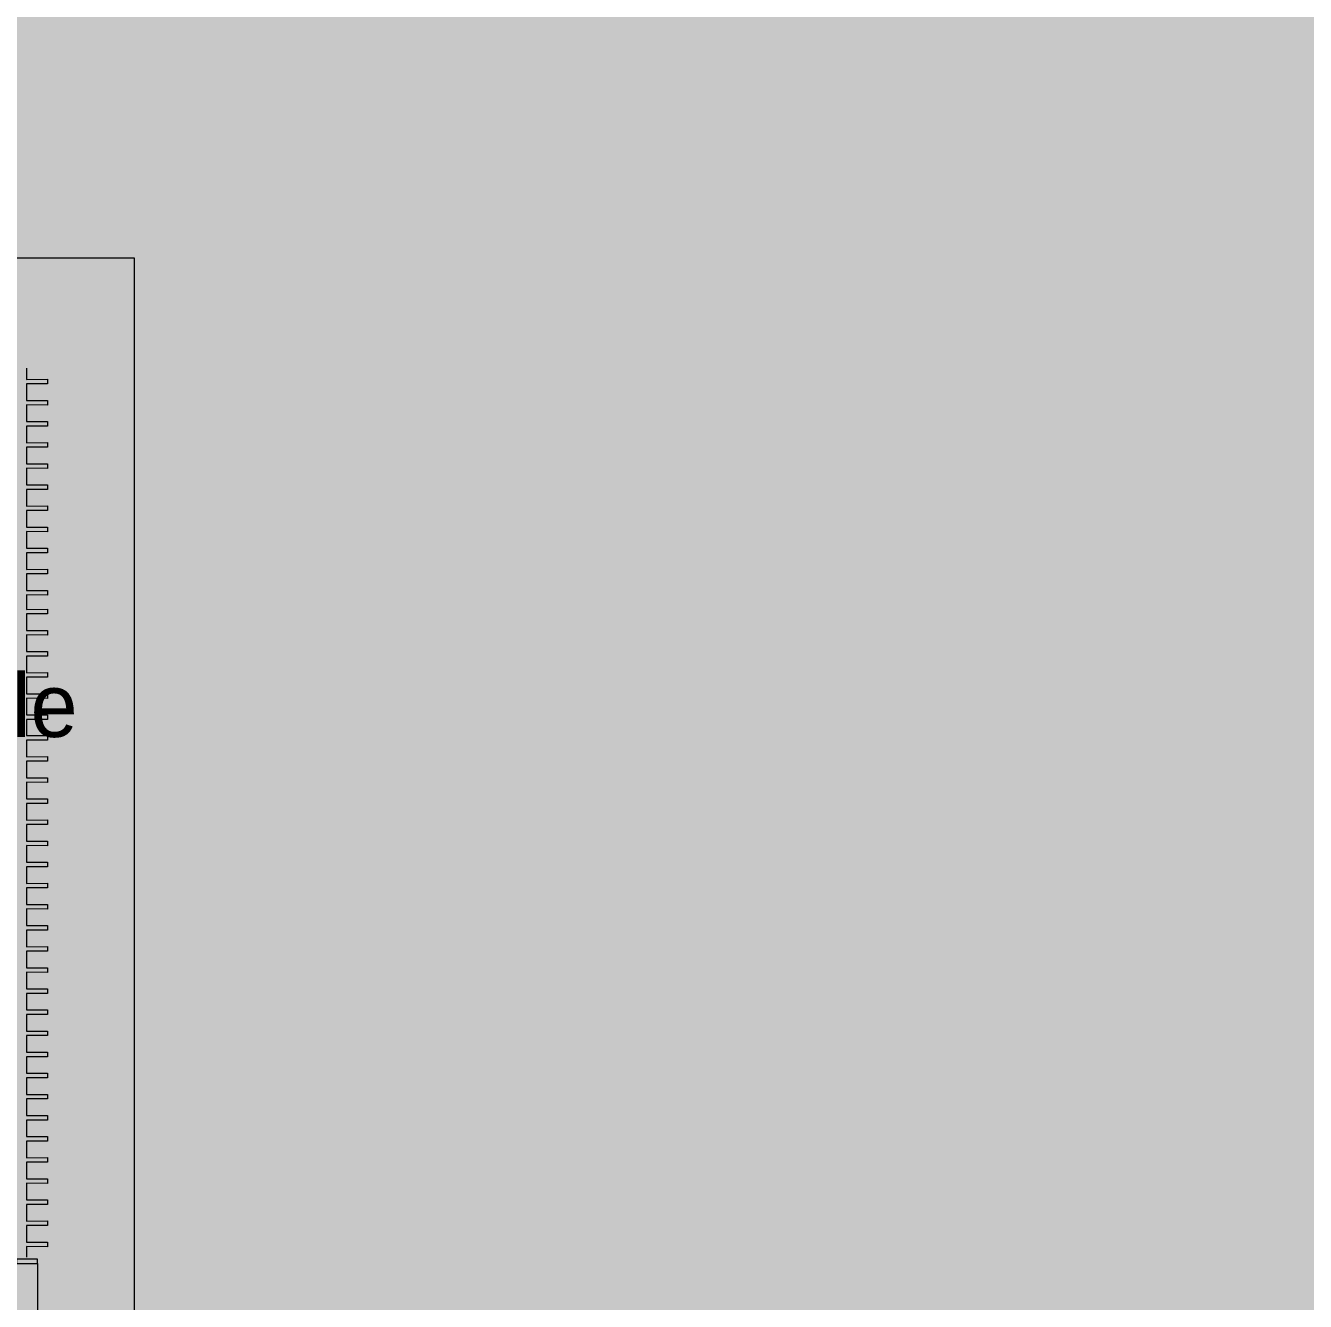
# Model space of a CAD drawing. Header units: millimetres. Extents: x -284281 to 1648660, y -821378 to -151356.
# Drawn here: x 414184 to 429345, y -234850 to -219740 of the extents above; entities that cross this region are included whole.
import ezdxf

# ---------------------------------------------------------------- set-up
doc = ezdxf.new("R2010")
doc.units = ezdxf.units.MM
doc.header["$MEASUREMENT"] = 0
doc.set_wipeout_variables(frame=1)
doc.linetypes.add('Traits', pattern=[282.222223, 141.111112, -141.111112])
doc.linetypes.add('Wipeout_Contour', pattern=[1000, 0, -1000])
for name, color, linetype in [('Fenêtres ARCHICAD', 7, 'Continuous'), ('Hachure', 7, 'Continuous'), ('Sols_ Dalles', 7, 'Continuous')]:
    doc.layers.add(name, color=color, linetype=linetype)
doc.styles.add('STYLE_GENERE_1', font='AGENCYR.TTF')

# ---------------------------------------------------------------- blocks, each defined once
blk = doc.blocks.new('Dalle_30_2', base_point=(380203, -171996))
at = {"layer": 'Sols_ Dalles', "linetype": 'Continuous', "lineweight": 0, "true_color": 0x2e271c}
blk.add_hatch(color=250, dxfattribs=at).paths.add_polyline_path([(380203, -171996), (380203, -230016), (380203, -260811), (415475, -260811), (415475, -260796), (415475, -258650), (415475, -258011), (415475, -222496), (405655, -222496), (405655, -218296), (415454, -218296), (415454, -204496), (412055, -204496), (412055, -201781), (412055, -189811), (436505, -189811), (436505, -253396), (436505, -253416), (437905, -253416), (437905, -253396), (437905, -188411), (410655, -188411), (410655, -200381), (410655, -205896), (414054, -205896), (414054, -216896), (404255, -216896), (404255, -223896), (414054, -223896), (414054, -258650), (414054, -259411), (382690, -259411), (381560, -259411), (381560, -231416), (381560, -173396), (462926, -173396), (462926, -253416), (464326, -253416), (464326, -171996)])
at = {"layer": 'Sols_ Dalles', "color": 250, "linetype": 'Continuous', "lineweight": 5, "true_color": 0x1f1f1f, "flags": 128}
blk.add_lwpolyline([(415475, -258011), (415475, -222496), (405655, -222496), (405655, -218296), (415454, -218296), (415454, -204496), (412055, -204496), (412055, -201781), (412055, -189811), (436505, -189811), (436505, -253396)], dxfattribs=at)
blk = doc.blocks.new('Dalle_31_2', base_point=(360548, -295063))
at = {"linetype": 'Continuous', "lineweight": 0, "true_color": 0x6f6f6f}
h = blk.add_hatch(color=8, dxfattribs=at)
h.paths.add_polyline_path([(360548, -295063), (487920, -293827), (487920, -270903), (487463, -270903), (472886, -271041), (472886, -271062, 0.001346), (472886, -271073), (472897, -273095, -0.414214), (470908, -275106), (462184, -275106, -0.005189), (462131, -275116), (454148, -275196), (438771, -275253, -0.386553), (436573, -273475, -0.025189), (436562, -273329), (436569, -267730, -0.098562), (436800, -266944), (436817, -266952, -0.258849), (438655, -265606), (438653, -265587), (439337, -265587), (439337, -265687), (439337, -270687), (469237, -270687), (469237, -265687), (470908, -265687), (472605, -265687), (472605, -163738), (371863, -163738), (371863, -271041), (371883, -271041), (371883, -272001), (371883, -272001, -0.409427), (367883, -275935), (360548, -275935)])
h.paths.add_polyline_path([(377135, -260640), (373845, -260640), (373845, -248365), (373845, -243090), (373845, -242190), (377135, -242190)], flags=0)
h.paths.add_polyline_path([(380203, -193811), (380203, -171996), (431506, -171996), (464310, -171996), (464310, -262266), (464310, -262366), (438594, -262351), (437926, -262351), (436550, -262351), (436550, -189811), (412055, -189811), (412055, -201781), (412055, -204496), (415454, -204496), (415454, -208496), (415454, -218296), (405655, -218296), (405655, -222496), (415475, -222496), (415475, -260811), (380203, -260811), (380203, -230016)], flags=0)
h.paths.add_polyline_path([(381437, -269434, -0.090319), (381558, -268728, -0.201449), (382612, -267593, -0.104211), (383418, -267415), (384017, -267409, -0.104045), (384825, -267571, -0.238255), (385984, -268953, -0.055189), (386036, -269390), (386038, -269611), (386051, -270890), (385792, -271893, -0.267949), (384070, -272909), (383470, -272915, -0.193717), (382079, -272370, -0.070569), (381728, -271931, -0.131652), (381451, -270934)], flags=0)
h.paths.add_polyline_path([(392017, -273452), (392030, -267378, -0.380557), (394017, -265610), (394094, -265610), (394094, -270610), (409094, -270610), (409094, -265610), (414056, -265610, -0.414214), (415556, -267110), (415556, -273661, -0.345502), (413837, -275433), (394027, -275599, -0.415791), (392017, -273599)], flags=0)
h.paths.add_polyline_path([(424210, -271504, -0.134474), (423930, -270485), (423930, -268985, -0.414214), (425930, -266985), (426530, -266985, -0.414214), (428530, -268985), (428530, -270485, -0.12882), (428274, -271466, -0.270936), (426530, -272485), (425930, -272485, -0.26498)], flags=0)
at = {"color": 9, "linetype": 'Continuous', "lineweight": 5, "flags": 128}
blk.add_lwpolyline([(380203, -193811), (380203, -230016), (380203, -260811), (415475, -260811), (415475, -222496), (405655, -222496), (405655, -218296), (415454, -218296), (415454, -208496), (415454, -204496), (412055, -204496), (412055, -201781), (412055, -189811), (436550, -189811), (436550, -262351), (437926, -262351), (438594, -262351), (464310, -262366), (464310, -262266), (464310, -171996), (431506, -171996), (380203, -171996)], close=True, dxfattribs=at)
blk = doc.blocks.new('Fenêtre 25_2')
at = {"layer": 'Fenêtres ARCHICAD', "color": 7, "linetype": 'Continuous', "lineweight": 5}
for p, q in [((-775, 480), (-825, 480)), ((-825, 480), (-825, 230)), ((-775, 480), (775, 480)), ((-775, 230), (-775, 480)), ((825, 480), (775, 480)), ((775, 480), (775, 230)), ((825, 230), (825, 480)), ((-825, 230), (-775, 230)), ((-825, 230), (-800, 230)), ((-825, 230), (-800, 230)), ((-775, 230), (-800, 230)), ((-800, 230), (-800, 0)), ((-800, 215), (-800, 230)), ((-800, 215), (-800, 230)), ((-800, 145), (-800, 215)), ((-800, 145), (-800, 215)), ((-800, 145), (-800, 215)), ((-800, 145), (-800, 215)), ((-775, 0), (-775, 230)), ((800, 230), (775, 230)), ((775, 230), (775, 0)), ((775, 230), (825, 230)), ((800, 0), (800, 230)), ((800, 215), (800, 230)), ((800, 215), (800, 230)), ((800, 230), (825, 230)), ((800, 230), (825, 230)), ((800, 145), (800, 215)), ((800, 145), (800, 215)), ((800, 145), (800, 215)), ((800, 145), (800, 215)), ((-800, 0), (-775, 0)), ((775, 0), (800, 0)), ((-800, -20), (800, -20)), ((-800, -50), (-800, -83)), ((-800, -83), (800, -83)), ((800, -83), (800, -50))]:
    blk.add_line(p, q, dxfattribs=at)
at = {"layer": 'Fenêtres ARCHICAD', "color": 7, "linetype": 'Traits', "lineweight": 5}
blk.add_line((-800, -50), (800, -50), dxfattribs=at)
at = {"color": 254, "linetype": 'Wipeout_Contour', "lineweight": 0, "ltscale": 3003.33026}
blk.add_wipeout([(-750, 0), (-750, -50), (750, -50), (750, 0)], dxfattribs=at).dxf.layer = 'Fenêtres ARCHICAD'
at = {"layer": 'Fenêtres ARCHICAD', "color": 7, "linetype": 'Continuous', "lineweight": 5}
for p, q in [((-800, 35), (-800, 145)), ((-800, 35), (-800, 145)), ((-800, 35), (-800, 145)), ((-800, 35), (-800, 145)), ((-800, 0), (-800, 35)), ((-800, 0), (-800, 35)), ((-800, 0), (-750, 0)), ((-800, -35), (-800, 0)), ((-800, -35), (-800, 0)), ((-750, 0), (-750, -50)), ((-750, 0), (750, 0)), ((750, -50), (750, 0)), ((750, 0), (800, 0)), ((800, 35), (800, 145)), ((800, 35), (800, 145)), ((800, 35), (800, 145)), ((800, 35), (800, 145)), ((800, 0), (800, 35)), ((800, 0), (800, 35)), ((800, -35), (800, 0)), ((800, -35), (800, 0)), ((-800, -50), (-800, -35)), ((-800, -50), (-800, -35)), ((-750, -50), (-800, -50)), ((-750, -25), (750, -25)), ((750, -50), (-750, -50)), ((800, -50), (750, -50)), ((800, -50), (800, -35)), ((800, -50), (800, -35))]:
    blk.add_line(p, q, dxfattribs=at)
blk = doc.blocks.new('Mur_186_2', base_point=(414075, -231416))
at = {"layer": 'Fenêtres ARCHICAD', "color": 7, "linetype": 'Continuous', "lineweight": 5, "zscale": 1000, "rotation": 269.9999999999999}
blk.add_blockref('Fenêtre 25_2', (413845, -235175), dxfattribs=at)
blk = doc.blocks.new('Tôle profilée 25_14')
at = {"color": 7, "linetype": 'Continuous', "lineweight": 5}
for p, q in [((0, 6245.1), (0, 6176.5)), ((-250, 6177.5), (-250, 6150)), ((0, 6176.5), (-250, 6177.5)), ((-250, 6150), (-250, 6122.5)), ((-250, 6122.5), (0, 6123.5)), ((0, 6123.5), (0, 5926.5)), ((-250, 5927.5), (-250, 5900)), ((0, 5926.5), (-250, 5927.5)), ((-250, 5900), (-250, 5872.5)), ((-250, 5872.5), (0, 5873.5)), ((0, 5873.5), (0, 5676.5)), ((-250, 5677.5), (-250, 5650)), ((0, 5676.5), (-250, 5677.5)), ((-250, 5650), (-250, 5622.5)), ((-250, 5622.5), (0, 5623.5)), ((0, 5623.5), (0, 5426.5)), ((-250, 5427.5), (-250, 5400)), ((0, 5426.5), (-250, 5427.5)), ((-250, 5400), (-250, 5372.5)), ((-250, 5372.5), (0, 5373.5)), ((0, 5373.5), (0, 5176.5)), ((-250, 5177.5), (-250, 5150)), ((0, 5176.5), (-250, 5177.5)), ((-250, 5150), (-250, 5122.5)), ((-250, 5122.5), (0, 5123.5)), ((0, 5123.5), (0, 4926.5)), ((-250, 4927.5), (-250, 4900)), ((0, 4926.5), (-250, 4927.5)), ((-250, 4900), (-250, 4872.5)), ((-250, 4872.5), (0, 4873.5)), ((0, 4873.5), (0, 4676.5)), ((-250, 4677.5), (-250, 4650)), ((0, 4676.5), (-250, 4677.5)), ((-250, 4650), (-250, 4622.5)), ((-250, 4622.5), (0, 4623.5)), ((0, 4623.5), (0, 4426.5)), ((-250, 4427.5), (-250, 4400)), ((0, 4426.5), (-250, 4427.5)), ((-250, 4400), (-250, 4372.5)), ((-250, 4372.5), (0, 4373.5)), ((0, 4373.5), (0, 4176.5)), ((-250, 4177.5), (-250, 4150)), ((0, 4176.5), (-250, 4177.5)), ((-250, 4150), (-250, 4122.5)), ((-250, 4122.5), (0, 4123.5)), ((0, 4123.5), (0, 3926.5)), ((-250, 3927.5), (-250, 3900)), ((0, 3926.5), (-250, 3927.5)), ((-250, 3900), (-250, 3872.5)), ((-250, 3872.5), (0, 3873.5)), ((0, 3873.5), (0, 3676.5)), ((-250, 3677.5), (-250, 3650)), ((0, 3676.5), (-250, 3677.5)), ((-250, 3650), (-250, 3622.5)), ((-250, 3622.5), (0, 3623.5)), ((0, 3623.5), (0, 3426.5)), ((-250, 3427.5), (-250, 3400)), ((0, 3426.5), (-250, 3427.5)), ((-250, 3400), (-250, 3372.5)), ((-250, 3372.5), (0, 3373.5)), ((0, 3373.5), (0, 3176.5)), ((-250, 3177.5), (-250, 3150)), ((0, 3176.5), (-250, 3177.5)), ((-250, 3150), (-250, 3122.5)), ((-250, 3122.5), (0, 3123.5)), ((0, 3123.5), (0, 2926.5)), ((-250, 2927.5), (-250, 2900)), ((0, 2926.5), (-250, 2927.5)), ((-250, 2900), (-250, 2872.5)), ((-250, 2872.5), (0, 2873.5)), ((0, 2873.5), (0, 2676.5)), ((-250, 2677.5), (-250, 2650)), ((0, 2676.5), (-250, 2677.5)), ((-250, 2650), (-250, 2622.5)), ((-250, 2622.5), (0, 2623.5)), ((0, 2623.5), (0, 2426.5)), ((-250, 2427.5), (-250, 2400)), ((0, 2426.5), (-250, 2427.5)), ((-250, 2400), (-250, 2372.5)), ((-250, 2372.5), (0, 2373.5)), ((0, 2373.5), (0, 2176.5)), ((-250, 2177.5), (-250, 2150)), ((0, 2176.5), (-250, 2177.5)), ((-250, 2150), (-250, 2122.5)), ((-250, 2122.5), (0, 2123.5)), ((0, 2123.5), (0, 1926.5)), ((-250, 1927.5), (-250, 1900)), ((0, 1926.5), (-250, 1927.5)), ((-250, 1900), (-250, 1872.5)), ((-250, 1872.5), (0, 1873.5)), ((0, 1873.5), (0, 1676.5)), ((-250, 1677.5), (-250, 1650)), ((0, 1676.5), (-250, 1677.5)), ((-250, 1650), (-250, 1622.5)), ((-250, 1622.5), (0, 1623.5)), ((0, 1623.5), (0, 1426.5)), ((-250, 1427.5), (-250, 1400)), ((0, 1426.5), (-250, 1427.5)), ((-250, 1400), (-250, 1372.5)), ((-250, 1372.5), (0, 1373.5)), ((0, 1373.5), (0, 1176.5)), ((-250, 1177.5), (-250, 1150)), ((0, 1176.5), (-250, 1177.5)), ((-250, 1150), (-250, 1122.5)), ((-250, 1122.5), (0, 1123.5)), ((0, 1123.5), (0, 926.5)), ((-250, 927.5), (-250, 900)), ((0, 926.5), (-250, 927.5)), ((-250, 900), (-250, 872.5)), ((-250, 872.5), (0, 873.5)), ((0, 873.5), (0, 676.5)), ((-250, 677.5), (-250, 650)), ((0, 676.5), (-250, 677.5)), ((-250, 650), (-250, 622.5)), ((-250, 622.5), (0, 623.5)), ((0, 623.5), (0, 426.5)), ((-250, 427.5), (-250, 400)), ((0, 426.5), (-250, 427.5)), ((-250, 400), (-250, 372.5)), ((-250, 372.5), (0, 373.5)), ((0, 373.5), (0, 176.5)), ((-250, 177.5), (-250, 150)), ((0, 176.5), (-250, 177.5)), ((-250, 150), (-250, 122.5)), ((-250, 122.5), (0, 123.5)), ((0, 123.5), (0, 0))]:
    blk.add_line(p, q, dxfattribs=at)
blk = doc.blocks.new('Tôle profilée 25_18')
at = {"color": 7, "linetype": 'Continuous', "lineweight": 5}
for p, q in [((0, 2810.7), (0, 2676.5)), ((-250, 2677.5), (-250, 2650)), ((0, 2676.5), (-250, 2677.5)), ((-250, 2650), (-250, 2622.5)), ((-250, 2622.5), (0, 2623.5)), ((0, 2623.5), (0, 2426.5)), ((-250, 2427.5), (-250, 2400)), ((0, 2426.5), (-250, 2427.5)), ((-250, 2400), (-250, 2372.5)), ((-250, 2372.5), (0, 2373.5)), ((0, 2373.5), (0, 2176.5)), ((-250, 2177.5), (-250, 2150)), ((0, 2176.5), (-250, 2177.5)), ((-250, 2150), (-250, 2122.5)), ((-250, 2122.5), (0, 2123.5)), ((0, 2123.5), (0, 1926.5)), ((-250, 1927.5), (-250, 1900)), ((0, 1926.5), (-250, 1927.5)), ((-250, 1900), (-250, 1872.5)), ((-250, 1872.5), (0, 1873.5)), ((0, 1873.5), (0, 1676.5)), ((-250, 1677.5), (-250, 1650)), ((0, 1676.5), (-250, 1677.5)), ((-250, 1650), (-250, 1622.5)), ((-250, 1622.5), (0, 1623.5)), ((0, 1623.5), (0, 1426.5)), ((-250, 1427.5), (-250, 1400)), ((0, 1426.5), (-250, 1427.5)), ((-250, 1400), (-250, 1372.5)), ((-250, 1372.5), (0, 1373.5)), ((0, 1373.5), (0, 1176.5)), ((-250, 1177.5), (-250, 1150)), ((0, 1176.5), (-250, 1177.5)), ((-250, 1150), (-250, 1122.5)), ((-250, 1122.5), (0, 1123.5)), ((0, 1123.5), (0, 926.5)), ((-250, 927.5), (-250, 900)), ((0, 926.5), (-250, 927.5)), ((-250, 900), (-250, 872.5)), ((-250, 872.5), (0, 873.5)), ((0, 873.5), (0, 676.5)), ((-250, 677.5), (-250, 650)), ((0, 676.5), (-250, 677.5)), ((-250, 650), (-250, 622.5)), ((-250, 622.5), (0, 623.5)), ((0, 623.5), (0, 426.5)), ((-250, 427.5), (-250, 400)), ((0, 426.5), (-250, 427.5)), ((-250, 400), (-250, 372.5)), ((-250, 372.5), (0, 373.5)), ((0, 373.5), (0, 176.5)), ((-250, 177.5), (-250, 150)), ((0, 176.5), (-250, 177.5)), ((-250, 150), (-250, 122.5)), ((-250, 122.5), (0, 123.5)), ((0, 123.5), (0, 0))]:
    blk.add_line(p, q, dxfattribs=at)
blk = doc.blocks.new('Tôle profilée 25_41')
at = {"color": 7, "linetype": 'Continuous', "lineweight": 5}
for p, q in [((-250, 1427.5), (-250, 1400)), ((0, 1426.5), (-250, 1427.5)), ((-250, 1400), (-250, 1372.5)), ((-250, 1372.5), (0, 1373.5)), ((0, 1474), (0, 1426.5)), ((0, 1373.5), (0, 1176.5)), ((-250, 1177.5), (-250, 1150)), ((0, 1176.5), (-250, 1177.5)), ((-250, 1150), (-250, 1122.5)), ((-250, 1122.5), (0, 1123.5)), ((0, 1123.5), (0, 926.5)), ((-250, 927.5), (-250, 900)), ((0, 926.5), (-250, 927.5)), ((-250, 900), (-250, 872.5)), ((-250, 872.5), (0, 873.5)), ((0, 873.5), (0, 676.5)), ((-250, 677.5), (-250, 650)), ((0, 676.5), (-250, 677.5)), ((-250, 650), (-250, 622.5)), ((-250, 622.5), (0, 623.5)), ((0, 623.5), (0, 426.5)), ((-250, 427.5), (-250, 400)), ((0, 426.5), (-250, 427.5)), ((-250, 400), (-250, 372.5)), ((-250, 372.5), (0, 373.5)), ((0, 373.5), (0, 176.5)), ((-250, 177.5), (-250, 150)), ((0, 176.5), (-250, 177.5)), ((-250, 150), (-250, 122.5)), ((-250, 122.5), (0, 123.5)), ((0, 123.5), (0, 0))]:
    blk.add_line(p, q, dxfattribs=at)

msp = doc.modelspace()

# ---------------------------------------------------------------- block references
at = {"color": 9, "linetype": 'Continuous', "lineweight": 5}
msp.add_blockref('Dalle_31_2', (360547.96118, -295062.57111), dxfattribs=at)
at = {"color": 7, "linetype": 'Continuous', "lineweight": 5, "xscale": -1, "zscale": 1000}
for name, p in [('Tôle profilée 25_18', (414193.56106, -226606.31307)), ('Tôle profilée 25_41', (414193.56106, -228080.31307))]:
    msp.add_blockref(name, p, dxfattribs=at)
at = {"layer": 'Sols_ Dalles', "color": 250, "linetype": 'Continuous', "lineweight": 5, "true_color": 0x1f1f1f}
msp.add_blockref('Dalle_30_2', (380202.95244, -171995.57011), dxfattribs=at)

# ---------------------------------------------------------------- texts
at = {"layer": 'Hachure', "color": 250, "linetype": 'Continuous', "lineweight": 5, "true_color": 0x1f1f1f, "insert": (409465.13234, -227795.80354), "char_height": 750, "attachment_point": 5, "style": 'STYLE_GENERE_1'}
msp.add_mtext("\\A1;{\\pqc;\\fAgency FB|b0|i0|c0|p34;Grand Réservoir D'huile}", dxfattribs=at)

# ---------------------------------------------------------------- next in the draw order: block references
at = {"color": 7, "lineweight": 5}
msp.add_blockref('Mur_186_2', (414074.56106, -231415.57011), dxfattribs=at)

# ---------------------------------------------------------------- next in the draw order: block references
at = {"color": 7, "linetype": 'Continuous', "lineweight": 5, "xscale": -1, "zscale": 1000}
msp.add_blockref('Tôle profilée 25_14', (414193.56106, -234325.45781), dxfattribs=at)

doc.saveas('drawing.dxf')
